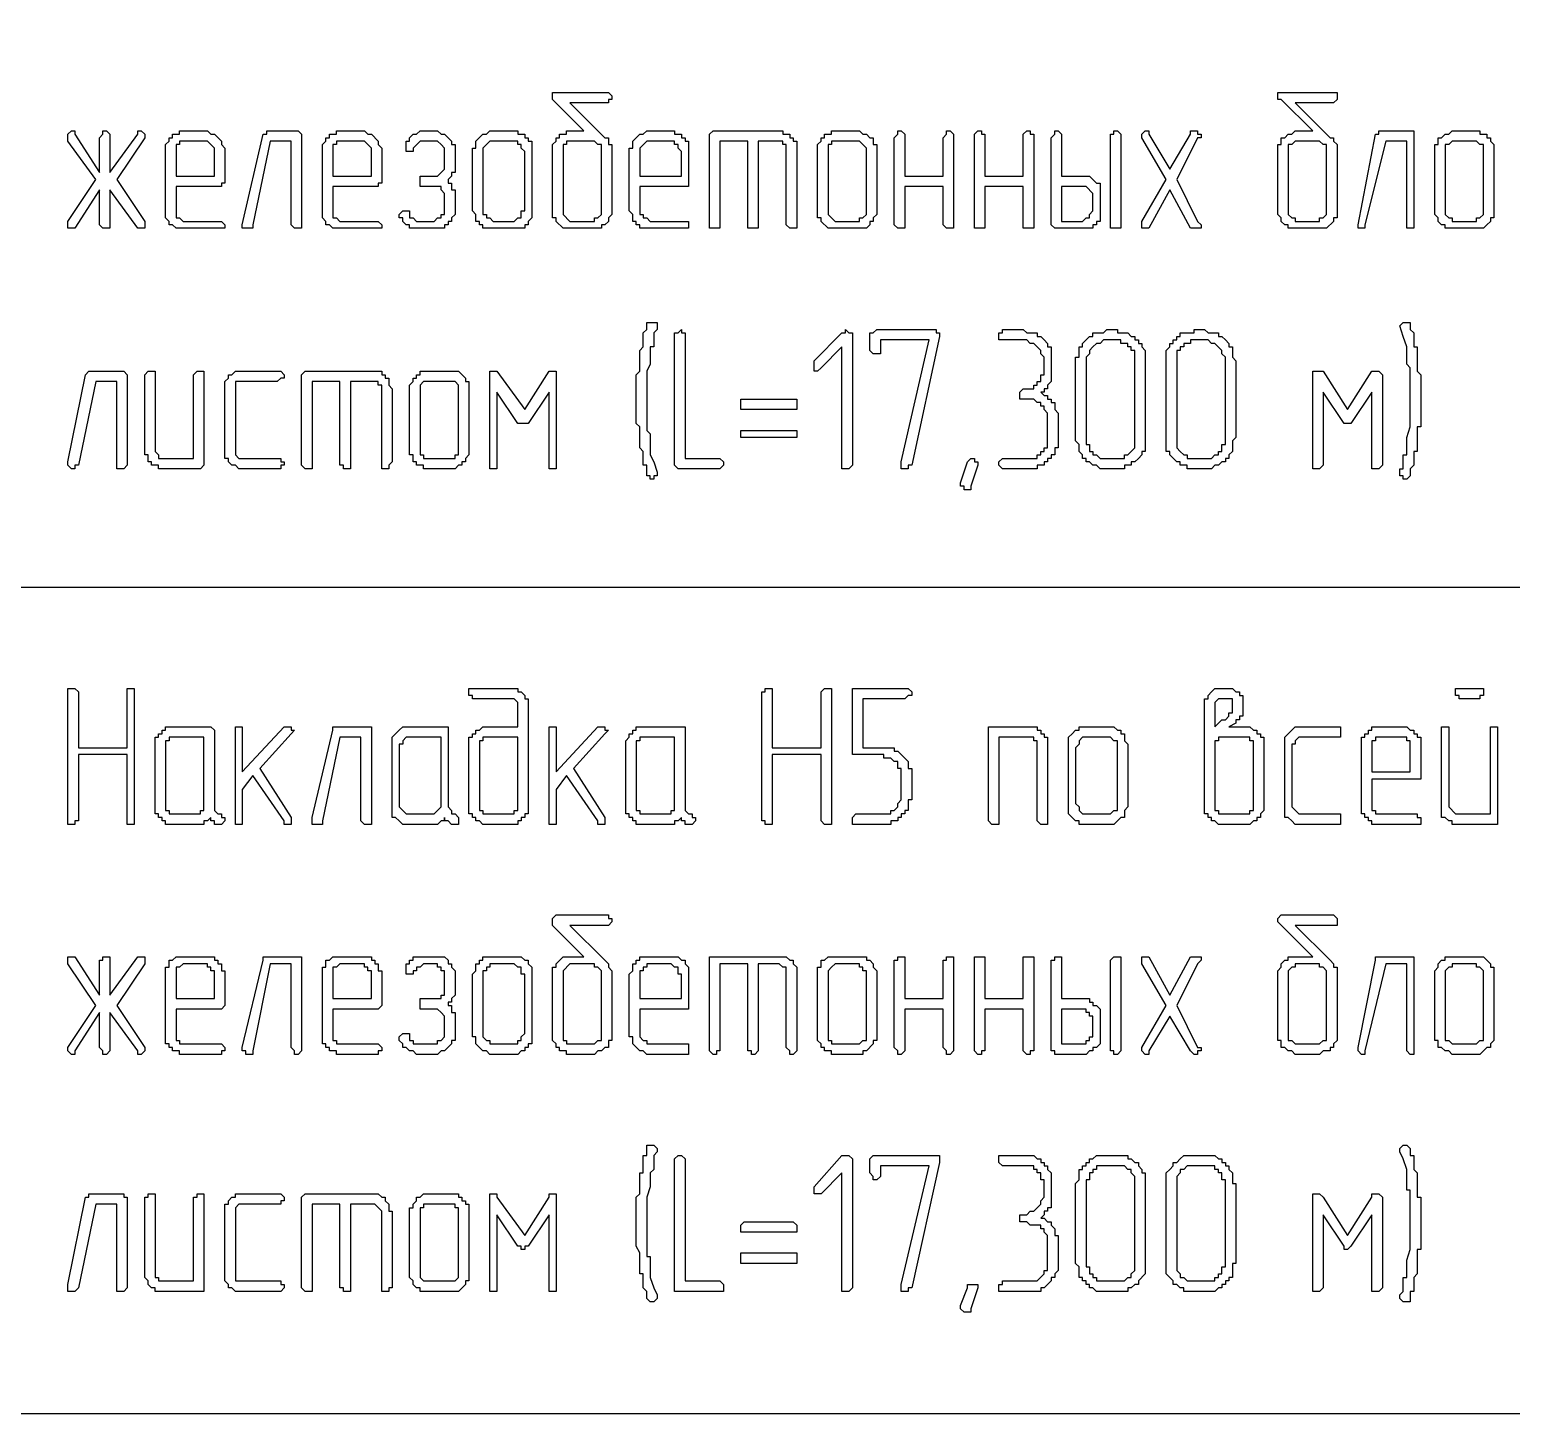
# Model space of a CAD drawing. Header units: millimetres. Extents: x 1 to 1188, y 1 to 840.
# Drawn here: x 1075.51 to 1102.49, y 210.19 to 235.4 of the extents above; entities that cross this region are included whole.
import ezdxf

# ---------------------------------------------------------------- set-up
doc = ezdxf.new("R2010")
doc.units = ezdxf.units.MM
doc.layers.add('GEOMETRY', color=7, linetype='Continuous')

msp = doc.modelspace()

# ---------------------------------------------------------------- linework, layer by layer
at = {"layer": 'GEOMETRY'}
for points in [[(999.752, 384.182), (999.752, 210.192), (1184.727, 210.192)], [(999.752, 225.242), (1184.727, 225.242)]]:
    msp.add_lwpolyline(points, dxfattribs=at)
for points in [[(1085.984, 233.433), (1086.047, 233.433), (1086.047, 233.306), (1086.11, 233.306), (1086.11, 232.035), (1086.047, 231.972), (1086.047, 231.909), (1085.984, 231.845), (1085.92, 231.845), (1085.92, 231.782), (1085.222, 231.782), (1085.095, 231.909), (1085.095, 231.972), (1085.031, 231.972), (1085.031, 233.306), (1085.095, 233.369), (1085.095, 233.433), (1085.158, 233.433), (1085.158, 233.496), (1085.285, 233.496), (1085.285, 233.56), (1085.603, 233.56), (1085.031, 234.131), (1085.031, 234.258), (1086.047, 234.258), (1086.11, 234.195), (1086.11, 234.131), (1086.047, 234.131), (1086.047, 234.068), (1085.348, 234.068)], [(1099.192, 233.433), (1099.256, 233.433), (1099.256, 233.369), (1099.319, 233.306), (1099.319, 231.972), (1099.256, 231.972), (1099.256, 231.909), (1099.129, 231.782), (1098.43, 231.782), (1098.43, 231.845), (1098.367, 231.845), (1098.303, 231.909), (1098.303, 231.972), (1098.24, 232.035), (1098.24, 233.306), (1098.303, 233.306), (1098.303, 233.433), (1098.367, 233.433), (1098.43, 233.496), (1098.494, 233.496), (1098.557, 233.56), (1098.875, 233.56), (1098.303, 234.131), (1098.24, 234.131), (1098.24, 234.258), (1099.319, 234.258), (1099.319, 234.131), (1099.256, 234.068), (1098.557, 234.068)], [(1076.967, 232.798), (1077.476, 233.496), (1077.476, 233.56), (1077.539, 233.56), (1077.602, 233.496), (1077.602, 233.433), (1077.094, 232.671), (1077.602, 231.909), (1077.602, 231.782), (1077.476, 231.782), (1076.967, 232.481), (1076.967, 231.782), (1076.84, 231.782), (1076.777, 231.845), (1076.777, 232.481), (1076.332, 231.782), (1076.205, 231.782), (1076.205, 231.909), (1076.714, 232.671), (1076.205, 233.369), (1076.205, 233.496), (1076.269, 233.56), (1076.332, 233.56), (1076.332, 233.496), (1076.777, 232.798), (1076.777, 233.433), (1076.84, 233.496), (1076.84, 233.56), (1076.904, 233.56), (1076.967, 233.496)], [(1078.173, 232.544), (1078.173, 231.972), (1078.238, 231.972), (1078.301, 231.909), (1078.998, 231.909), (1079.063, 231.845), (1079.063, 231.782), (1078.173, 231.782), (1078.11, 231.845), (1078.046, 231.845), (1078.046, 231.909), (1077.983, 231.972), (1077.983, 233.306), (1078.046, 233.369), (1078.046, 233.433), (1078.11, 233.433), (1078.11, 233.496), (1078.238, 233.496), (1078.238, 233.56), (1078.745, 233.56), (1078.808, 233.496), (1078.872, 233.496), (1078.998, 233.369), (1078.998, 233.306), (1079.063, 233.243), (1079.063, 232.607), (1078.998, 232.607), (1078.998, 232.544)], [(1080.459, 231.845), (1080.459, 231.782), (1080.332, 231.782), (1080.269, 231.845), (1080.269, 233.369), (1079.889, 233.369), (1079.57, 231.845), (1079.57, 231.782), (1079.38, 231.782), (1079.38, 231.845), (1079.76, 233.496), (1079.825, 233.496), (1079.825, 233.56), (1080.396, 233.56), (1080.459, 233.496)], [(1081.031, 232.544), (1081.031, 231.972), (1081.094, 231.972), (1081.158, 231.909), (1081.856, 231.909), (1081.92, 231.845), (1081.92, 231.782), (1081.031, 231.782), (1080.968, 231.845), (1080.904, 231.845), (1080.904, 231.909), (1080.841, 231.972), (1080.841, 233.306), (1080.904, 233.369), (1080.904, 233.433), (1080.968, 233.433), (1080.968, 233.496), (1081.094, 233.496), (1081.094, 233.56), (1081.603, 233.56), (1081.666, 233.496), (1081.73, 233.496), (1081.856, 233.369), (1081.856, 233.306), (1081.92, 233.243), (1081.92, 232.607), (1081.856, 232.607), (1081.856, 232.544)], [(1083.127, 232.671), (1083.127, 232.607), (1083.19, 232.607), (1083.19, 232.481), (1083.254, 232.481), (1083.254, 232.035), (1083.19, 231.972), (1083.19, 231.909), (1083.127, 231.909), (1083.127, 231.845), (1083.064, 231.845), (1083.064, 231.782), (1082.428, 231.782), (1082.428, 231.845), (1082.365, 231.845), (1082.302, 231.909), (1082.302, 231.972), (1082.238, 231.972), (1082.238, 232.035), (1082.302, 232.1), (1082.428, 232.1), (1082.428, 231.972), (1082.492, 231.972), (1082.555, 231.909), (1082.872, 231.909), (1082.935, 231.972), (1083, 231.972), (1083, 232.035), (1083.064, 232.035), (1083.064, 232.417), (1083, 232.481), (1083, 232.544), (1082.619, 232.544), (1082.619, 232.734), (1082.935, 232.734), (1083, 232.798), (1083.064, 232.861), (1083.064, 233.243), (1083, 233.306), (1082.935, 233.369), (1082.619, 233.369), (1082.492, 233.243), (1082.492, 233.179), (1082.365, 233.179), (1082.365, 233.369), (1082.428, 233.369), (1082.428, 233.433), (1082.492, 233.496), (1082.555, 233.496), (1082.619, 233.56), (1082.935, 233.56), (1083, 233.496), (1083.064, 233.496), (1083.19, 233.369), (1083.19, 233.306), (1083.254, 233.306), (1083.254, 232.798), (1083.19, 232.798), (1083.19, 232.734)], [(1084.651, 232.1), (1084.651, 231.972), (1084.588, 231.909), (1084.588, 231.845), (1084.523, 231.845), (1084.523, 231.782), (1083.761, 231.782), (1083.761, 231.845), (1083.698, 231.845), (1083.698, 231.909), (1083.634, 231.909), (1083.634, 232.035), (1083.571, 232.1), (1083.571, 233.243), (1083.634, 233.243), (1083.634, 233.369), (1083.761, 233.496), (1083.826, 233.496), (1083.889, 233.56), (1084.396, 233.56), (1084.396, 233.496), (1084.523, 233.496), (1084.523, 233.433), (1084.588, 233.433), (1084.588, 233.369), (1084.651, 233.369)], [(1086.619, 232.544), (1086.619, 232.035), (1086.682, 232.035), (1086.682, 231.972), (1086.746, 231.972), (1086.809, 231.909), (1087.508, 231.909), (1087.508, 231.782), (1086.619, 231.782), (1086.619, 231.845), (1086.556, 231.845), (1086.556, 231.909), (1086.492, 231.909), (1086.492, 232.035), (1086.429, 232.1), (1086.429, 233.243), (1086.492, 233.243), (1086.492, 233.369), (1086.619, 233.496), (1086.682, 233.496), (1086.746, 233.56), (1087.254, 233.56), (1087.254, 233.496), (1087.381, 233.496), (1087.381, 233.433), (1087.444, 233.433), (1087.444, 233.369), (1087.508, 233.369), (1087.508, 232.544)], [(1088.588, 233.369), (1088.08, 233.369), (1088.08, 231.782), (1087.889, 231.782), (1087.889, 233.496), (1087.953, 233.56), (1089.222, 233.56), (1089.222, 233.496), (1089.35, 233.496), (1089.35, 233.433), (1089.414, 233.433), (1089.414, 233.369), (1089.477, 233.369), (1089.477, 231.782), (1089.35, 231.782), (1089.285, 231.845), (1089.285, 233.306), (1089.222, 233.306), (1089.222, 233.369), (1088.778, 233.369), (1088.778, 231.782), (1088.588, 231.782)], [(1090.938, 232.1), (1090.938, 232.035), (1090.873, 231.972), (1090.873, 231.909), (1090.81, 231.909), (1090.81, 231.845), (1090.746, 231.782), (1090.048, 231.782), (1089.921, 231.909), (1089.921, 231.972), (1089.857, 231.972), (1089.857, 233.306), (1089.921, 233.369), (1089.921, 233.433), (1089.984, 233.433), (1089.984, 233.496), (1090.111, 233.496), (1090.111, 233.56), (1090.619, 233.56), (1090.683, 233.496), (1090.746, 233.496), (1090.81, 233.433), (1090.873, 233.433), (1090.873, 233.306), (1090.938, 233.306)], [(1092.144, 232.734), (1092.144, 233.433), (1092.207, 233.496), (1092.207, 233.56), (1092.27, 233.56), (1092.334, 233.496), (1092.334, 231.782), (1092.207, 231.782), (1092.144, 231.845), (1092.144, 232.544), (1091.445, 232.544), (1091.445, 231.782), (1091.318, 231.782), (1091.255, 231.845), (1091.255, 233.433), (1091.318, 233.496), (1091.318, 233.56), (1091.381, 233.56), (1091.445, 233.496), (1091.445, 232.734)], [(1093.604, 232.734), (1093.604, 233.496), (1093.668, 233.56), (1093.731, 233.56), (1093.731, 233.496), (1093.794, 233.496), (1093.794, 231.782), (1093.604, 231.782), (1093.604, 232.544), (1092.906, 232.544), (1092.906, 231.782), (1092.715, 231.782), (1092.715, 233.496), (1092.779, 233.56), (1092.842, 233.56), (1092.842, 233.496), (1092.906, 233.496), (1092.906, 232.734)], [(1094.303, 232.734), (1094.81, 232.734), (1094.873, 232.671), (1094.938, 232.607), (1095.002, 232.607), (1095.002, 231.909), (1094.938, 231.909), (1094.938, 231.845), (1094.873, 231.845), (1094.873, 231.782), (1094.176, 231.782), (1094.113, 231.845), (1094.113, 233.433), (1094.176, 233.496), (1094.176, 233.56), (1094.239, 233.56), (1094.303, 233.496)], [(1095.382, 231.845), (1095.382, 231.782), (1095.192, 231.782), (1095.192, 233.496), (1095.255, 233.496), (1095.255, 233.56), (1095.319, 233.56), (1095.382, 233.496)], [(1096.398, 232.671), (1096.779, 231.909), (1096.843, 231.845), (1096.843, 231.782), (1096.652, 231.782), (1096.271, 232.481), (1095.89, 231.782), (1095.764, 231.782), (1095.764, 231.909), (1096.207, 232.671), (1095.764, 233.433), (1095.764, 233.496), (1095.827, 233.56), (1095.89, 233.56), (1095.89, 233.496), (1096.271, 232.861), (1096.652, 233.496), (1096.652, 233.56), (1096.779, 233.56), (1096.779, 233.496), (1096.843, 233.496), (1096.843, 233.433), (1096.779, 233.433)], [(1100.716, 231.845), (1100.716, 231.782), (1100.589, 231.782), (1100.589, 233.369), (1100.208, 233.369), (1099.827, 231.845), (1099.827, 231.782), (1099.701, 231.782), (1099.701, 231.845), (1100.018, 233.496), (1100.081, 233.496), (1100.081, 233.56), (1100.716, 233.56)], [(1102.177, 232.1), (1102.177, 231.972), (1102.114, 231.972), (1102.114, 231.909), (1102.05, 231.845), (1101.985, 231.782), (1101.288, 231.782), (1101.288, 231.845), (1101.223, 231.845), (1101.16, 231.909), (1101.16, 231.972), (1101.097, 232.035), (1101.097, 233.306), (1101.16, 233.306), (1101.16, 233.433), (1101.223, 233.433), (1101.288, 233.496), (1101.352, 233.496), (1101.415, 233.56), (1101.922, 233.56), (1101.922, 233.496), (1102.05, 233.496), (1102.05, 233.433), (1102.114, 233.433), (1102.114, 233.369), (1102.177, 233.306)], [(1078.173, 232.734), (1078.872, 232.734), (1078.872, 233.243), (1078.745, 233.369), (1078.238, 233.369), (1078.238, 233.306), (1078.173, 233.306)], [(1081.031, 232.734), (1081.73, 232.734), (1081.73, 233.243), (1081.603, 233.369), (1081.094, 233.369), (1081.094, 233.306), (1081.031, 233.306)], [(1084.523, 232.1), (1084.523, 233.179), (1084.46, 233.243), (1084.46, 233.306), (1084.396, 233.306), (1084.396, 233.369), (1083.889, 233.369), (1083.826, 233.306), (1083.761, 233.243), (1083.761, 232.035), (1083.826, 232.035), (1083.826, 231.972), (1083.889, 231.972), (1083.952, 231.909), (1084.333, 231.909), (1084.396, 231.972), (1084.46, 231.972), (1084.46, 232.1)], [(1085.92, 232.1), (1085.92, 233.306), (1085.857, 233.306), (1085.794, 233.369), (1085.285, 233.369), (1085.285, 233.306), (1085.222, 233.306), (1085.222, 232.035), (1085.348, 231.909), (1085.794, 231.909), (1085.794, 231.972), (1085.857, 231.972), (1085.92, 232.035)], [(1086.619, 232.734), (1087.381, 232.734), (1087.381, 233.179), (1087.318, 233.243), (1087.318, 233.306), (1087.254, 233.306), (1087.254, 233.369), (1086.746, 233.369), (1086.619, 233.243)], [(1090.746, 232.1), (1090.746, 233.243), (1090.619, 233.369), (1090.111, 233.369), (1090.111, 233.306), (1090.048, 233.306), (1090.048, 232.035), (1090.111, 231.972), (1090.176, 231.909), (1090.619, 231.909), (1090.619, 231.972), (1090.683, 231.972), (1090.746, 232.035)], [(1099.129, 232.1), (1099.129, 233.306), (1099.065, 233.306), (1099.002, 233.369), (1098.557, 233.369), (1098.494, 233.306), (1098.43, 233.306), (1098.43, 232.035), (1098.494, 231.972), (1098.557, 231.972), (1098.557, 231.909), (1099.002, 231.909), (1099.002, 231.972), (1099.065, 231.972), (1099.129, 232.035)], [(1101.985, 232.1), (1101.985, 233.306), (1101.922, 233.306), (1101.859, 233.369), (1101.415, 233.369), (1101.352, 233.306), (1101.288, 233.306), (1101.288, 232.035), (1101.352, 231.972), (1101.415, 231.972), (1101.415, 231.909), (1101.859, 231.909), (1101.859, 231.972), (1101.922, 231.972), (1101.985, 232.035)], [(1094.303, 232.544), (1094.303, 231.909), (1094.683, 231.909), (1094.747, 231.972), (1094.81, 231.972), (1094.81, 232.035), (1094.873, 232.1), (1094.873, 232.417), (1094.747, 232.544)], [(1086.936, 227.338), (1086.936, 227.273), (1086.873, 227.273), (1086.873, 227.21), (1086.809, 227.21), (1086.809, 227.273), (1086.746, 227.273), (1086.746, 227.464), (1086.682, 227.464), (1086.682, 227.718), (1086.619, 227.781), (1086.619, 228.163), (1086.556, 228.227), (1086.556, 229.115), (1086.619, 229.179), (1086.619, 229.559), (1086.682, 229.623), (1086.682, 229.877), (1086.746, 229.941), (1086.746, 230.068), (1086.936, 230.068), (1086.936, 229.941), (1086.873, 229.877), (1086.873, 229.623), (1086.809, 229.623), (1086.809, 229.306), (1086.746, 229.179), (1086.746, 228.098), (1086.809, 228.035), (1086.809, 227.655), (1086.873, 227.528)], [(1088.08, 227.401), (1087.318, 227.401), (1087.254, 227.464), (1087.254, 229.877), (1087.318, 229.877), (1087.381, 229.941), (1087.381, 229.877), (1087.444, 229.877), (1087.444, 227.591), (1088.08, 227.591), (1088.143, 227.528), (1088.143, 227.464)], [(1090.493, 227.528), (1090.493, 227.464), (1090.429, 227.401), (1090.302, 227.401), (1090.302, 229.623), (1089.921, 229.242), (1089.857, 229.179), (1089.794, 229.179), (1089.794, 229.369), (1090.302, 229.877), (1090.366, 229.877), (1090.366, 229.941), (1090.429, 229.877), (1090.493, 229.877)], [(1092.08, 229.814), (1091.572, 227.464), (1091.508, 227.464), (1091.508, 227.401), (1091.381, 227.401), (1091.381, 227.528), (1091.89, 229.751), (1091.001, 229.751), (1091.001, 229.496), (1090.873, 229.496), (1090.81, 229.559), (1090.81, 229.877), (1090.873, 229.877), (1090.938, 229.941), (1092.017, 229.941), (1092.017, 229.877), (1092.08, 229.877)], [(1093.921, 228.797), (1093.985, 228.734), (1094.048, 228.734), (1094.048, 228.67), (1094.113, 228.67), (1094.113, 228.607), (1094.176, 228.607), (1094.176, 228.48), (1094.239, 228.417), (1094.239, 227.781), (1094.176, 227.781), (1094.176, 227.655), (1094.113, 227.655), (1094.113, 227.591), (1094.048, 227.591), (1094.048, 227.528), (1093.985, 227.528), (1093.985, 227.464), (1093.858, 227.464), (1093.858, 227.401), (1093.223, 227.401), (1093.159, 227.464), (1093.159, 227.528), (1093.223, 227.591), (1093.858, 227.591), (1093.858, 227.655), (1093.921, 227.655), (1093.921, 227.718), (1093.985, 227.718), (1093.985, 227.781), (1094.048, 227.781), (1094.048, 228.417), (1093.985, 228.48), (1093.985, 228.544), (1093.921, 228.544), (1093.921, 228.607), (1093.858, 228.607), (1093.794, 228.67), (1093.541, 228.67), (1093.541, 228.797), (1093.604, 228.86), (1093.794, 228.86), (1093.794, 228.925), (1093.858, 228.925), (1093.858, 228.989), (1093.921, 228.989), (1093.921, 229.115), (1093.985, 229.115), (1093.985, 229.432), (1093.921, 229.496), (1093.921, 229.559), (1093.794, 229.686), (1093.731, 229.686), (1093.668, 229.751), (1093.159, 229.751), (1093.159, 229.877), (1093.223, 229.877), (1093.223, 229.941), (1093.604, 229.941), (1093.668, 229.877), (1093.858, 229.877), (1093.858, 229.814), (1093.921, 229.814), (1093.985, 229.751), (1094.048, 229.686), (1094.048, 229.623), (1094.113, 229.623), (1094.113, 228.989), (1094.048, 228.925), (1094.048, 228.86), (1093.985, 228.86), (1093.985, 228.797)], [(1095.827, 227.972), (1095.827, 227.718), (1095.764, 227.718), (1095.764, 227.655), (1095.7, 227.591), (1095.635, 227.528), (1095.572, 227.528), (1095.572, 227.464), (1095.445, 227.464), (1095.445, 227.401), (1095.002, 227.401), (1094.938, 227.464), (1094.873, 227.464), (1094.81, 227.528), (1094.747, 227.528), (1094.747, 227.591), (1094.683, 227.591), (1094.683, 227.655), (1094.62, 227.718), (1094.62, 227.845), (1094.556, 227.908), (1094.556, 229.432), (1094.62, 229.432), (1094.62, 229.623), (1094.683, 229.623), (1094.683, 229.686), (1094.747, 229.751), (1094.81, 229.814), (1094.873, 229.814), (1094.873, 229.877), (1095.065, 229.877), (1095.128, 229.941), (1095.319, 229.941), (1095.319, 229.877), (1095.509, 229.877), (1095.572, 229.814), (1095.635, 229.814), (1095.635, 229.751), (1095.7, 229.751), (1095.7, 229.686), (1095.764, 229.686), (1095.764, 229.623), (1095.827, 229.559)], [(1097.478, 227.972), (1097.414, 227.908), (1097.414, 227.718), (1097.351, 227.655), (1097.351, 227.591), (1097.288, 227.591), (1097.288, 227.528), (1097.223, 227.528), (1097.16, 227.464), (1097.096, 227.464), (1097.033, 227.401), (1096.589, 227.401), (1096.589, 227.464), (1096.461, 227.464), (1096.461, 227.528), (1096.398, 227.528), (1096.271, 227.655), (1096.271, 227.718), (1096.207, 227.718), (1096.207, 229.559), (1096.271, 229.623), (1096.271, 229.686), (1096.334, 229.686), (1096.334, 229.751), (1096.398, 229.751), (1096.398, 229.814), (1096.461, 229.814), (1096.461, 229.877), (1096.716, 229.877), (1096.716, 229.941), (1096.906, 229.941), (1096.969, 229.877), (1097.16, 229.877), (1097.16, 229.814), (1097.223, 229.814), (1097.288, 229.751), (1097.351, 229.686), (1097.351, 229.623), (1097.414, 229.623), (1097.414, 229.432), (1097.478, 229.369)], [(1100.653, 227.273), (1100.589, 227.21), (1100.526, 227.21), (1100.526, 227.273), (1100.463, 227.273), (1100.463, 227.401), (1100.526, 227.401), (1100.526, 227.655), (1100.589, 227.655), (1100.589, 227.972), (1100.653, 228.163), (1100.653, 229.242), (1100.589, 229.306), (1100.589, 229.623), (1100.526, 229.814), (1100.463, 230.004), (1100.526, 230.068), (1100.653, 230.068), (1100.653, 229.941), (1100.716, 229.877), (1100.716, 229.623), (1100.78, 229.623), (1100.78, 229.179), (1100.843, 229.115), (1100.843, 228.163), (1100.78, 228.163), (1100.78, 227.718), (1100.716, 227.718), (1100.716, 227.464), (1100.653, 227.401)], [(1095.635, 227.972), (1095.635, 229.559), (1095.572, 229.559), (1095.572, 229.623), (1095.509, 229.623), (1095.509, 229.686), (1095.382, 229.686), (1095.382, 229.751), (1095.065, 229.751), (1095.002, 229.686), (1094.938, 229.686), (1094.873, 229.623), (1094.81, 229.559), (1094.81, 229.496), (1094.747, 229.432), (1094.747, 227.845), (1094.81, 227.845), (1094.81, 227.718), (1094.873, 227.718), (1094.873, 227.655), (1094.938, 227.655), (1095.002, 227.591), (1095.445, 227.591), (1095.445, 227.655), (1095.509, 227.655), (1095.635, 227.781)], [(1097.288, 227.972), (1097.288, 229.432), (1097.223, 229.496), (1097.223, 229.559), (1097.096, 229.686), (1097.033, 229.686), (1096.969, 229.751), (1096.652, 229.751), (1096.652, 229.686), (1096.526, 229.686), (1096.526, 229.623), (1096.461, 229.623), (1096.461, 229.559), (1096.398, 229.559), (1096.398, 227.781), (1096.461, 227.718), (1096.526, 227.655), (1096.589, 227.655), (1096.589, 227.591), (1097.033, 227.591), (1097.096, 227.655), (1097.16, 227.655), (1097.16, 227.718), (1097.223, 227.718), (1097.223, 227.845), (1097.288, 227.845)], [(1077.284, 227.528), (1077.284, 227.464), (1077.221, 227.401), (1077.094, 227.401), (1077.094, 228.989), (1076.714, 228.989), (1076.395, 227.464), (1076.332, 227.464), (1076.332, 227.401), (1076.269, 227.401), (1076.205, 227.464), (1076.205, 227.528), (1076.522, 229.115), (1076.585, 229.179), (1077.221, 229.179), (1077.284, 229.115)], [(1078.681, 227.528), (1078.681, 227.464), (1078.618, 227.401), (1077.856, 227.401), (1077.856, 227.464), (1077.729, 227.464), (1077.729, 227.528), (1077.666, 227.528), (1077.666, 227.655), (1077.602, 227.655), (1077.602, 229.115), (1077.666, 229.179), (1077.793, 229.179), (1077.793, 227.718), (1077.856, 227.655), (1077.856, 227.591), (1078.491, 227.591), (1078.491, 229.115), (1078.555, 229.179), (1078.681, 229.179)], [(1080.015, 227.401), (1079.317, 227.401), (1079.253, 227.464), (1079.19, 227.464), (1079.127, 227.528), (1079.127, 227.591), (1079.063, 227.591), (1079.063, 228.989), (1079.127, 229.052), (1079.127, 229.115), (1079.19, 229.115), (1079.253, 229.179), (1080.079, 229.179), (1080.142, 229.115), (1080.142, 229.052), (1080.079, 229.052), (1080.015, 228.989), (1079.253, 228.989), (1079.253, 227.655), (1079.317, 227.591), (1080.079, 227.591), (1080.079, 227.528), (1080.142, 227.528), (1080.142, 227.464), (1080.079, 227.464), (1080.079, 227.401)], [(1081.158, 228.989), (1080.651, 228.989), (1080.651, 227.401), (1080.523, 227.401), (1080.459, 227.464), (1080.459, 229.115), (1080.523, 229.179), (1081.92, 229.179), (1081.92, 229.115), (1081.983, 229.115), (1081.983, 229.052), (1082.047, 229.052), (1082.047, 228.925), (1082.11, 228.86), (1082.11, 227.528), (1082.047, 227.464), (1082.047, 227.401), (1081.92, 227.401), (1081.92, 228.925), (1081.856, 228.925), (1081.856, 228.989), (1081.348, 228.989), (1081.348, 227.401), (1081.221, 227.401), (1081.221, 227.464), (1081.158, 227.464)], [(1083.507, 227.781), (1083.507, 227.655), (1083.444, 227.591), (1083.444, 227.528), (1083.381, 227.528), (1083.381, 227.464), (1083.317, 227.464), (1083.254, 227.401), (1082.682, 227.401), (1082.682, 227.464), (1082.555, 227.464), (1082.555, 227.528), (1082.492, 227.528), (1082.492, 227.655), (1082.428, 227.655), (1082.428, 228.925), (1082.492, 228.989), (1082.492, 229.052), (1082.555, 229.052), (1082.555, 229.115), (1082.619, 229.115), (1082.619, 229.179), (1083.317, 229.179), (1083.444, 229.052), (1083.444, 228.989), (1083.507, 228.989)], [(1085.095, 227.528), (1085.095, 227.401), (1084.968, 227.401), (1084.968, 228.797), (1084.588, 228.227), (1084.396, 228.227), (1084.016, 228.797), (1084.016, 227.401), (1083.889, 227.401), (1083.889, 229.179), (1084.016, 229.179), (1084.523, 228.48), (1084.968, 229.179), (1085.095, 229.179)], [(1100.144, 227.528), (1100.144, 227.464), (1100.081, 227.401), (1099.954, 227.401), (1099.954, 228.797), (1099.573, 228.227), (1099.446, 228.227), (1099.065, 228.797), (1099.065, 227.464), (1099.002, 227.401), (1098.875, 227.401), (1098.875, 229.179), (1099.065, 229.179), (1099.509, 228.48), (1099.954, 229.179), (1100.081, 229.179), (1100.144, 229.115)], [(1083.317, 227.781), (1083.317, 228.925), (1083.254, 228.989), (1082.682, 228.989), (1082.619, 228.925), (1082.619, 227.655), (1082.682, 227.655), (1082.682, 227.591), (1083.254, 227.591), (1083.254, 227.655), (1083.317, 227.655)], [(1089.414, 228.48), (1088.46, 228.48), (1088.46, 228.67), (1089.477, 228.67), (1089.477, 228.48)], [(1089.414, 227.972), (1088.46, 227.972), (1088.46, 228.098), (1089.477, 228.098), (1089.477, 227.972)], [(1092.652, 227.083), (1092.652, 227.019), (1092.525, 227.019), (1092.525, 227.083), (1092.46, 227.083), (1092.46, 227.146), (1092.589, 227.528), (1092.652, 227.591), (1092.715, 227.591), (1092.715, 227.528), (1092.779, 227.528), (1092.779, 227.464)], [(1077.284, 222.32), (1077.284, 223.401), (1077.411, 223.401), (1077.411, 220.923), (1077.284, 220.923), (1077.284, 222.194), (1076.395, 222.194), (1076.395, 220.988), (1076.332, 220.988), (1076.332, 220.923), (1076.205, 220.923), (1076.205, 223.401), (1076.332, 223.401), (1076.395, 223.336), (1076.395, 222.32)], [(1084.396, 222.702), (1084.396, 223.146), (1084.333, 223.209), (1083.571, 223.209), (1083.571, 223.273), (1083.507, 223.273), (1083.507, 223.401), (1084.396, 223.401), (1084.396, 223.336), (1084.46, 223.336), (1084.523, 223.273), (1084.523, 223.209), (1084.588, 223.209), (1084.588, 221.114), (1084.523, 221.114), (1084.523, 221.051), (1084.46, 221.051), (1084.46, 220.988), (1084.396, 220.988), (1084.396, 220.923), (1083.761, 220.923), (1083.698, 220.988), (1083.634, 220.988), (1083.634, 221.051), (1083.571, 221.051), (1083.571, 221.114), (1083.507, 221.114), (1083.507, 222.51), (1083.571, 222.51), (1083.571, 222.575), (1083.634, 222.575), (1083.634, 222.639), (1083.698, 222.639), (1083.761, 222.702)], [(1089.921, 222.32), (1089.921, 223.336), (1089.984, 223.401), (1090.111, 223.401), (1090.111, 220.923), (1089.984, 220.923), (1089.921, 220.988), (1089.921, 222.194), (1089.032, 222.194), (1089.032, 220.923), (1088.905, 220.923), (1088.905, 220.988), (1088.842, 220.988), (1088.842, 223.336), (1088.905, 223.336), (1088.905, 223.401), (1089.032, 223.401), (1089.032, 222.32)], [(1091.572, 221.431), (1091.572, 221.368), (1091.508, 221.368), (1091.508, 221.178), (1091.445, 221.178), (1091.445, 221.114), (1091.381, 221.114), (1091.381, 221.051), (1091.318, 221.051), (1091.318, 220.988), (1091.191, 220.988), (1091.191, 220.923), (1090.493, 220.923), (1090.493, 221.051), (1090.556, 221.114), (1091.191, 221.114), (1091.191, 221.178), (1091.255, 221.178), (1091.318, 221.241), (1091.318, 221.305), (1091.381, 221.368), (1091.381, 221.94), (1091.318, 221.94), (1091.318, 222.067), (1091.255, 222.067), (1091.191, 222.13), (1091.064, 222.13), (1091.064, 222.194), (1090.493, 222.194), (1090.493, 223.401), (1091.508, 223.401), (1091.572, 223.336), (1091.572, 223.273), (1091.508, 223.273), (1091.445, 223.209), (1090.683, 223.209), (1090.683, 222.32), (1091.255, 222.32), (1091.255, 222.257), (1091.318, 222.257), (1091.508, 222.067), (1091.508, 221.94), (1091.572, 221.94)], [(1097.351, 222.702), (1097.731, 222.702), (1097.795, 222.639), (1097.858, 222.639), (1097.858, 222.575), (1097.922, 222.575), (1097.922, 222.51), (1097.985, 222.51), (1097.985, 221.178), (1097.922, 221.114), (1097.922, 221.051), (1097.858, 221.051), (1097.858, 220.988), (1097.795, 220.988), (1097.731, 220.923), (1097.16, 220.923), (1097.096, 220.988), (1097.033, 220.988), (1097.033, 221.051), (1096.969, 221.051), (1096.969, 221.114), (1096.906, 221.114), (1096.906, 223.209), (1096.969, 223.209), (1096.969, 223.273), (1097.033, 223.336), (1097.096, 223.401), (1097.414, 223.401), (1097.478, 223.336), (1097.541, 223.336), (1097.541, 223.273), (1097.605, 223.273), (1097.605, 222.892), (1097.541, 222.892), (1097.541, 222.829), (1097.478, 222.829), (1097.478, 222.765)], [(1097.096, 222.702), (1097.223, 222.829), (1097.288, 222.829), (1097.351, 222.892), (1097.351, 222.956), (1097.414, 222.956), (1097.414, 223.209), (1097.16, 223.209), (1097.096, 223.146)], [(1101.922, 223.209), (1101.542, 223.209), (1101.542, 223.273), (1101.478, 223.273), (1101.478, 223.401), (1101.985, 223.401), (1101.985, 223.273), (1101.922, 223.273)], [(1078.998, 221.114), (1078.998, 221.051), (1079.063, 221.051), (1079.063, 220.988), (1078.998, 220.923), (1078.872, 220.923), (1078.872, 220.988), (1078.808, 220.988), (1078.808, 221.051), (1078.745, 220.988), (1078.681, 220.988), (1078.681, 220.923), (1077.983, 220.923), (1077.983, 220.988), (1077.919, 220.988), (1077.919, 221.051), (1077.856, 221.051), (1077.856, 221.114), (1077.793, 221.114), (1077.793, 222.51), (1077.856, 222.51), (1077.856, 222.575), (1077.919, 222.575), (1077.919, 222.639), (1077.983, 222.639), (1077.983, 222.702), (1078.808, 222.702), (1078.872, 222.639), (1078.872, 221.178), (1078.935, 221.114)], [(1079.697, 221.94), (1080.269, 221.051), (1080.269, 220.923), (1080.142, 220.923), (1080.142, 220.988), (1079.57, 221.813), (1079.38, 221.558), (1079.38, 220.923), (1079.253, 220.923), (1079.253, 222.702), (1079.38, 222.702), (1079.38, 221.877), (1080.142, 222.702), (1080.269, 222.702), (1080.269, 222.639), (1080.332, 222.639), (1080.269, 222.575)], [(1081.73, 220.988), (1081.73, 220.923), (1081.603, 220.923), (1081.539, 220.988), (1081.539, 222.51), (1081.158, 222.51), (1080.841, 220.988), (1080.841, 220.923), (1080.651, 220.923), (1080.651, 221.051), (1081.031, 222.639), (1081.031, 222.702), (1081.73, 222.702)], [(1083.254, 221.114), (1083.317, 221.051), (1083.317, 220.923), (1083.19, 220.923), (1083.127, 220.988), (1083.064, 220.988), (1083.064, 221.051), (1083.064, 220.988), (1083, 220.988), (1082.935, 220.923), (1082.302, 220.923), (1082.238, 220.988), (1082.173, 221.051), (1082.11, 221.051), (1082.11, 222.51), (1082.173, 222.575), (1082.238, 222.639), (1082.302, 222.702), (1083.127, 222.702), (1083.127, 221.241), (1083.19, 221.178), (1083.19, 221.114)], [(1085.413, 221.94), (1085.984, 221.051), (1085.984, 220.923), (1085.857, 220.923), (1085.857, 220.988), (1085.285, 221.813), (1085.095, 221.558), (1085.095, 220.923), (1084.968, 220.923), (1084.968, 222.702), (1085.095, 222.702), (1085.095, 221.877), (1085.857, 222.702), (1085.984, 222.702), (1085.984, 222.639), (1086.047, 222.639), (1085.984, 222.575)], [(1087.571, 221.114), (1087.571, 221.051), (1087.635, 221.051), (1087.635, 220.988), (1087.571, 220.923), (1087.444, 220.923), (1087.444, 220.988), (1087.381, 220.988), (1087.381, 221.051), (1087.318, 220.988), (1087.254, 220.988), (1087.254, 220.923), (1086.556, 220.923), (1086.556, 220.988), (1086.492, 220.988), (1086.492, 221.051), (1086.429, 221.051), (1086.429, 221.114), (1086.365, 221.114), (1086.365, 222.447), (1086.429, 222.51), (1086.429, 222.575), (1086.492, 222.575), (1086.492, 222.639), (1086.556, 222.639), (1086.556, 222.702), (1087.444, 222.702), (1087.444, 221.178), (1087.508, 221.114)], [(1094.048, 220.988), (1094.048, 220.923), (1093.921, 220.923), (1093.858, 220.988), (1093.858, 222.447), (1093.794, 222.447), (1093.794, 222.51), (1093.159, 222.51), (1093.159, 220.923), (1093.032, 220.923), (1092.969, 220.988), (1092.969, 222.702), (1093.858, 222.702), (1093.858, 222.639), (1093.921, 222.639), (1093.921, 222.575), (1093.985, 222.575), (1093.985, 222.51), (1094.048, 222.51)], [(1095.509, 221.305), (1095.509, 221.241), (1095.445, 221.178), (1095.445, 221.051), (1095.382, 221.051), (1095.319, 220.988), (1095.255, 220.923), (1094.62, 220.923), (1094.62, 220.988), (1094.556, 220.988), (1094.43, 221.114), (1094.43, 222.51), (1094.493, 222.575), (1094.556, 222.639), (1094.62, 222.639), (1094.62, 222.702), (1095.255, 222.702), (1095.319, 222.639), (1095.382, 222.639), (1095.382, 222.575), (1095.445, 222.575), (1095.445, 222.447), (1095.509, 222.384)], [(1099.319, 220.923), (1098.557, 220.923), (1098.494, 220.988), (1098.43, 221.051), (1098.367, 221.051), (1098.367, 222.51), (1098.43, 222.575), (1098.557, 222.702), (1099.382, 222.702), (1099.382, 222.51), (1098.62, 222.51), (1098.557, 222.447), (1098.557, 222.384), (1098.494, 222.384), (1098.494, 221.241), (1098.62, 221.114), (1099.382, 221.114), (1099.382, 220.923)], [(1099.954, 221.748), (1099.954, 221.178), (1100.018, 221.178), (1100.018, 221.114), (1100.78, 221.114), (1100.78, 221.051), (1100.843, 221.051), (1100.843, 220.923), (1099.954, 220.923), (1099.954, 220.988), (1099.891, 220.988), (1099.891, 221.051), (1099.827, 221.051), (1099.827, 221.114), (1099.764, 221.114), (1099.764, 222.51), (1099.827, 222.51), (1099.827, 222.575), (1099.891, 222.575), (1099.891, 222.639), (1099.954, 222.639), (1099.954, 222.702), (1100.589, 222.702), (1100.653, 222.639), (1100.716, 222.639), (1100.716, 222.575), (1100.78, 222.575), (1100.78, 222.51), (1100.843, 222.51), (1100.843, 221.748)], [(1102.24, 220.988), (1102.24, 220.923), (1101.415, 220.923), (1101.415, 220.988), (1101.352, 220.988), (1101.288, 221.051), (1101.223, 221.051), (1101.223, 222.702), (1101.352, 222.702), (1101.352, 221.241), (1101.478, 221.114), (1102.114, 221.114), (1102.114, 222.702), (1102.24, 222.702)], [(1078.681, 221.305), (1078.681, 222.51), (1078.046, 222.51), (1078.046, 222.447), (1077.983, 222.447), (1077.983, 221.178), (1078.046, 221.178), (1078.046, 221.114), (1078.618, 221.114), (1078.618, 221.178), (1078.681, 221.178)], [(1083, 221.305), (1083, 222.51), (1082.365, 222.51), (1082.302, 222.447), (1082.302, 222.384), (1082.238, 222.384), (1082.238, 221.241), (1082.365, 221.114), (1082.872, 221.114), (1082.935, 221.178), (1083, 221.241)], [(1084.396, 222.51), (1083.761, 222.51), (1083.761, 222.447), (1083.698, 222.447), (1083.698, 221.178), (1083.761, 221.178), (1083.761, 221.114), (1084.333, 221.114), (1084.333, 221.178), (1084.396, 221.178)], [(1087.254, 221.305), (1087.254, 222.51), (1086.619, 222.51), (1086.619, 222.447), (1086.556, 222.447), (1086.556, 221.178), (1086.619, 221.178), (1086.619, 221.114), (1087.191, 221.114), (1087.191, 221.178), (1087.254, 221.178)], [(1095.319, 221.305), (1095.319, 222.447), (1095.255, 222.447), (1095.192, 222.51), (1094.683, 222.51), (1094.62, 222.447), (1094.62, 222.384), (1094.556, 222.32), (1094.556, 221.305), (1094.62, 221.241), (1094.62, 221.178), (1094.683, 221.114), (1095.192, 221.114), (1095.255, 221.178), (1095.319, 221.178)], [(1097.795, 221.305), (1097.795, 222.447), (1097.731, 222.447), (1097.731, 222.51), (1097.16, 222.51), (1097.16, 222.447), (1097.096, 222.447), (1097.096, 221.178), (1097.16, 221.178), (1097.16, 221.114), (1097.731, 221.114), (1097.731, 221.178), (1097.795, 221.178)], [(1099.954, 221.877), (1100.653, 221.877), (1100.653, 222.447), (1100.589, 222.447), (1100.589, 222.51), (1100.018, 222.51), (1100.018, 222.447), (1099.954, 222.447)], [(1085.984, 218.447), (1086.047, 218.383), (1086.047, 218.32), (1086.11, 218.256), (1086.11, 216.986), (1086.047, 216.986), (1086.047, 216.859), (1085.984, 216.859), (1085.92, 216.796), (1085.857, 216.796), (1085.794, 216.732), (1085.285, 216.732), (1085.285, 216.796), (1085.158, 216.796), (1085.158, 216.859), (1085.095, 216.859), (1085.095, 216.923), (1085.031, 216.986), (1085.031, 218.32), (1085.095, 218.32), (1085.095, 218.383), (1085.222, 218.51), (1085.603, 218.51), (1085.031, 219.082), (1085.031, 219.209), (1085.095, 219.272), (1086.047, 219.272), (1086.047, 219.209), (1086.11, 219.209), (1086.11, 219.145), (1086.047, 219.082), (1085.348, 219.082)], [(1099.192, 218.447), (1099.256, 218.383), (1099.256, 218.32), (1099.319, 218.32), (1099.319, 216.986), (1099.256, 216.923), (1099.256, 216.859), (1099.192, 216.859), (1099.192, 216.796), (1099.065, 216.796), (1099.002, 216.732), (1098.557, 216.732), (1098.494, 216.796), (1098.43, 216.796), (1098.367, 216.859), (1098.303, 216.859), (1098.303, 216.986), (1098.24, 216.986), (1098.24, 218.256), (1098.303, 218.32), (1098.303, 218.383), (1098.367, 218.447), (1098.43, 218.447), (1098.43, 218.51), (1098.875, 218.51), (1098.24, 219.145), (1098.24, 219.209), (1098.303, 219.272), (1099.256, 219.272), (1099.319, 219.209), (1099.319, 219.082), (1098.557, 219.082)], [(1076.967, 217.813), (1077.476, 218.51), (1077.602, 218.51), (1077.602, 218.383), (1077.094, 217.621), (1077.602, 216.859), (1077.602, 216.796), (1077.539, 216.732), (1077.476, 216.732), (1077.476, 216.796), (1076.967, 217.494), (1076.967, 216.796), (1076.904, 216.732), (1076.84, 216.732), (1076.84, 216.796), (1076.777, 216.859), (1076.777, 217.494), (1076.332, 216.796), (1076.332, 216.732), (1076.269, 216.732), (1076.205, 216.796), (1076.205, 216.859), (1076.714, 217.621), (1076.205, 218.383), (1076.205, 218.51), (1076.332, 218.51), (1076.777, 217.813), (1076.777, 218.447), (1076.84, 218.447), (1076.84, 218.51), (1076.967, 218.51)], [(1078.173, 217.558), (1078.173, 216.986), (1078.238, 216.986), (1078.238, 216.923), (1078.998, 216.923), (1079.063, 216.859), (1079.063, 216.796), (1078.998, 216.796), (1078.998, 216.732), (1078.238, 216.732), (1078.238, 216.796), (1078.11, 216.796), (1078.11, 216.859), (1078.046, 216.859), (1078.046, 216.923), (1077.983, 216.923), (1077.983, 218.32), (1078.046, 218.32), (1078.046, 218.447), (1078.11, 218.447), (1078.173, 218.51), (1078.872, 218.51), (1078.872, 218.447), (1078.935, 218.447), (1078.935, 218.383), (1078.998, 218.383), (1078.998, 218.256), (1079.063, 218.256), (1079.063, 217.621), (1078.998, 217.558)], [(1078.173, 217.748), (1078.872, 217.748), (1078.872, 218.256), (1078.808, 218.256), (1078.808, 218.32), (1078.745, 218.32), (1078.745, 218.383), (1078.301, 218.383), (1078.238, 218.32), (1078.173, 218.32)], [(1080.459, 216.859), (1080.459, 216.796), (1080.396, 216.732), (1080.332, 216.732), (1080.332, 216.796), (1080.269, 216.859), (1080.269, 218.383), (1079.889, 218.383), (1079.57, 216.796), (1079.57, 216.732), (1079.444, 216.732), (1079.444, 216.796), (1079.38, 216.796), (1079.38, 216.859), (1079.76, 218.447), (1079.76, 218.51), (1080.459, 218.51)], [(1081.031, 217.558), (1081.031, 216.986), (1081.094, 216.986), (1081.094, 216.923), (1081.856, 216.923), (1081.92, 216.859), (1081.92, 216.796), (1081.856, 216.796), (1081.856, 216.732), (1081.094, 216.732), (1081.094, 216.796), (1080.968, 216.796), (1080.968, 216.859), (1080.904, 216.859), (1080.904, 216.923), (1080.841, 216.923), (1080.841, 218.32), (1080.904, 218.32), (1080.904, 218.447), (1080.968, 218.447), (1081.031, 218.51), (1081.73, 218.51), (1081.73, 218.447), (1081.793, 218.447), (1081.793, 218.383), (1081.856, 218.383), (1081.856, 218.256), (1081.92, 218.256), (1081.92, 217.621), (1081.856, 217.558)], [(1081.031, 217.748), (1081.73, 217.748), (1081.73, 218.256), (1081.666, 218.256), (1081.666, 218.32), (1081.603, 218.32), (1081.603, 218.383), (1081.158, 218.383), (1081.094, 218.32), (1081.031, 218.32)], [(1083.127, 217.621), (1083.19, 217.621), (1083.19, 217.494), (1083.254, 217.494), (1083.254, 216.986), (1083.19, 216.986), (1083.19, 216.923), (1083.064, 216.796), (1083, 216.796), (1082.935, 216.732), (1082.555, 216.732), (1082.492, 216.796), (1082.428, 216.796), (1082.365, 216.859), (1082.302, 216.859), (1082.302, 216.923), (1082.238, 216.986), (1082.238, 217.051), (1082.302, 217.114), (1082.428, 217.114), (1082.428, 216.986), (1082.492, 216.986), (1082.492, 216.923), (1082.935, 216.923), (1082.935, 216.986), (1083, 216.986), (1083.064, 217.051), (1083.064, 217.431), (1083, 217.494), (1082.935, 217.558), (1082.619, 217.558), (1082.619, 217.748), (1083, 217.748), (1083, 217.813), (1083.064, 217.813), (1083.064, 218.256), (1083, 218.256), (1083, 218.32), (1082.935, 218.32), (1082.935, 218.383), (1082.682, 218.383), (1082.619, 218.32), (1082.555, 218.32), (1082.555, 218.256), (1082.492, 218.256), (1082.492, 218.193), (1082.365, 218.193), (1082.365, 218.383), (1082.428, 218.383), (1082.428, 218.447), (1082.492, 218.447), (1082.492, 218.51), (1083.064, 218.51), (1083.127, 218.447), (1083.127, 218.383), (1083.19, 218.383), (1083.19, 218.32), (1083.254, 218.256), (1083.254, 217.813), (1083.19, 217.748), (1083.19, 217.685), (1083.127, 217.685)], [(1084.651, 217.114), (1084.651, 216.923), (1084.588, 216.923), (1084.588, 216.859), (1084.523, 216.859), (1084.523, 216.796), (1084.46, 216.796), (1084.396, 216.732), (1083.889, 216.732), (1083.826, 216.796), (1083.761, 216.796), (1083.634, 216.923), (1083.634, 217.051), (1083.571, 217.051), (1083.571, 218.193), (1083.634, 218.256), (1083.634, 218.383), (1083.698, 218.383), (1083.698, 218.447), (1083.761, 218.447), (1083.761, 218.51), (1084.46, 218.51), (1084.523, 218.447), (1084.588, 218.447), (1084.588, 218.383), (1084.651, 218.32)], [(1084.523, 217.114), (1084.523, 218.193), (1084.46, 218.193), (1084.46, 218.32), (1084.396, 218.32), (1084.333, 218.383), (1083.889, 218.383), (1083.889, 218.32), (1083.826, 218.32), (1083.826, 218.256), (1083.761, 218.256), (1083.761, 217.051), (1083.826, 216.986), (1083.889, 216.986), (1083.889, 216.923), (1084.396, 216.923), (1084.396, 216.986), (1084.46, 216.986), (1084.46, 217.051)], [(1085.92, 217.114), (1085.92, 218.256), (1085.857, 218.32), (1085.794, 218.32), (1085.794, 218.383), (1085.348, 218.383), (1085.222, 218.256), (1085.222, 216.986), (1085.285, 216.986), (1085.285, 216.923), (1085.794, 216.923), (1085.857, 216.986), (1085.92, 216.986)], [(1086.619, 217.558), (1086.619, 217.051), (1086.682, 216.986), (1086.746, 216.986), (1086.746, 216.923), (1087.508, 216.923), (1087.508, 216.732), (1086.746, 216.732), (1086.682, 216.796), (1086.619, 216.796), (1086.492, 216.923), (1086.492, 217.051), (1086.429, 217.051), (1086.429, 218.193), (1086.492, 218.256), (1086.492, 218.383), (1086.556, 218.383), (1086.556, 218.447), (1086.619, 218.447), (1086.619, 218.51), (1087.318, 218.51), (1087.381, 218.447), (1087.444, 218.447), (1087.444, 218.383), (1087.508, 218.32), (1087.508, 217.558)], [(1086.619, 217.748), (1087.381, 217.748), (1087.381, 218.193), (1087.318, 218.193), (1087.318, 218.32), (1087.254, 218.32), (1087.191, 218.383), (1086.746, 218.383), (1086.746, 218.32), (1086.682, 218.32), (1086.682, 218.256), (1086.619, 218.256)], [(1088.588, 218.383), (1088.08, 218.383), (1088.08, 216.796), (1088.016, 216.796), (1088.016, 216.732), (1087.953, 216.732), (1087.889, 216.796), (1087.889, 218.51), (1089.285, 218.51), (1089.35, 218.447), (1089.414, 218.447), (1089.414, 218.383), (1089.477, 218.32), (1089.477, 216.796), (1089.414, 216.732), (1089.35, 216.732), (1089.35, 216.796), (1089.285, 216.859), (1089.285, 218.32), (1089.222, 218.32), (1089.159, 218.383), (1088.778, 218.383), (1088.778, 216.796), (1088.715, 216.732), (1088.652, 216.732), (1088.652, 216.796), (1088.588, 216.796)], [(1090.938, 217.114), (1090.938, 216.986), (1090.873, 216.986), (1090.873, 216.923), (1090.746, 216.796), (1090.683, 216.796), (1090.683, 216.732), (1090.111, 216.732), (1090.111, 216.796), (1089.984, 216.796), (1089.984, 216.859), (1089.921, 216.859), (1089.921, 216.923), (1089.857, 216.986), (1089.857, 218.32), (1089.921, 218.32), (1089.921, 218.447), (1089.984, 218.447), (1090.048, 218.51), (1090.746, 218.51), (1090.746, 218.447), (1090.81, 218.447), (1090.873, 218.383), (1090.873, 218.32), (1090.938, 218.256)], [(1090.746, 217.114), (1090.746, 218.256), (1090.683, 218.256), (1090.683, 218.32), (1090.619, 218.32), (1090.619, 218.383), (1090.176, 218.383), (1090.111, 218.32), (1090.048, 218.256), (1090.048, 216.986), (1090.111, 216.986), (1090.111, 216.923), (1090.619, 216.923), (1090.683, 216.986), (1090.746, 216.986)], [(1092.144, 217.748), (1092.144, 218.447), (1092.207, 218.447), (1092.207, 218.51), (1092.334, 218.51), (1092.334, 216.796), (1092.27, 216.732), (1092.207, 216.732), (1092.207, 216.796), (1092.144, 216.859), (1092.144, 217.558), (1091.445, 217.558), (1091.445, 216.796), (1091.381, 216.732), (1091.318, 216.732), (1091.318, 216.796), (1091.255, 216.859), (1091.255, 218.447), (1091.318, 218.447), (1091.318, 218.51), (1091.445, 218.51), (1091.445, 217.748)], [(1093.604, 217.748), (1093.604, 218.51), (1093.794, 218.51), (1093.794, 216.796), (1093.731, 216.796), (1093.731, 216.732), (1093.668, 216.732), (1093.604, 216.796), (1093.604, 217.558), (1092.906, 217.558), (1092.906, 216.796), (1092.842, 216.796), (1092.842, 216.732), (1092.779, 216.732), (1092.715, 216.796), (1092.715, 218.51), (1092.906, 218.51), (1092.906, 217.748)], [(1094.303, 217.748), (1094.81, 217.748), (1094.81, 217.685), (1094.873, 217.685), (1094.873, 217.621), (1094.938, 217.621), (1095.002, 217.558), (1095.002, 216.923), (1094.938, 216.859), (1094.873, 216.859), (1094.873, 216.796), (1094.81, 216.796), (1094.747, 216.732), (1094.176, 216.732), (1094.176, 216.796), (1094.113, 216.796), (1094.113, 218.447), (1094.176, 218.447), (1094.176, 218.51), (1094.303, 218.51)], [(1095.382, 216.859), (1095.382, 216.796), (1095.319, 216.732), (1095.255, 216.732), (1095.255, 216.796), (1095.192, 216.796), (1095.192, 218.447), (1095.255, 218.51), (1095.382, 218.51)], [(1096.398, 217.621), (1096.779, 216.859), (1096.843, 216.859), (1096.843, 216.796), (1096.779, 216.796), (1096.779, 216.732), (1096.716, 216.732), (1096.652, 216.796), (1096.271, 217.431), (1095.89, 216.796), (1095.89, 216.732), (1095.827, 216.732), (1095.764, 216.796), (1095.764, 216.859), (1096.207, 217.621), (1095.764, 218.383), (1095.764, 218.51), (1095.89, 218.51), (1096.271, 217.813), (1096.652, 218.51), (1096.843, 218.51), (1096.843, 218.447), (1096.779, 218.383)], [(1099.129, 217.114), (1099.129, 218.256), (1099.065, 218.32), (1099.002, 218.32), (1099.002, 218.383), (1098.557, 218.383), (1098.557, 218.32), (1098.494, 218.32), (1098.43, 218.256), (1098.43, 216.986), (1098.494, 216.986), (1098.557, 216.923), (1099.002, 216.923), (1099.065, 216.986), (1099.129, 216.986)], [(1100.716, 216.859), (1100.716, 216.732), (1100.653, 216.732), (1100.589, 216.796), (1100.589, 218.383), (1100.208, 218.383), (1099.827, 216.796), (1099.827, 216.732), (1099.764, 216.732), (1099.701, 216.796), (1099.701, 216.859), (1100.018, 218.447), (1100.018, 218.51), (1100.716, 218.51)], [(1102.177, 217.114), (1102.177, 216.986), (1102.114, 216.923), (1102.114, 216.859), (1102.05, 216.859), (1101.985, 216.796), (1101.922, 216.732), (1101.415, 216.732), (1101.352, 216.796), (1101.288, 216.796), (1101.223, 216.859), (1101.16, 216.859), (1101.16, 216.986), (1101.097, 216.986), (1101.097, 218.256), (1101.16, 218.32), (1101.16, 218.383), (1101.223, 218.447), (1101.288, 218.447), (1101.288, 218.51), (1101.985, 218.51), (1102.05, 218.447), (1102.114, 218.383), (1102.114, 218.32), (1102.177, 218.32)], [(1101.985, 217.114), (1101.985, 218.256), (1101.922, 218.32), (1101.859, 218.32), (1101.859, 218.383), (1101.415, 218.383), (1101.415, 218.32), (1101.352, 218.32), (1101.288, 218.256), (1101.288, 216.986), (1101.352, 216.986), (1101.415, 216.923), (1101.859, 216.923), (1101.922, 216.986), (1101.985, 216.986)], [(1094.303, 217.558), (1094.303, 216.923), (1094.747, 216.923), (1094.747, 216.986), (1094.81, 216.986), (1094.81, 217.051), (1094.873, 217.051), (1094.873, 217.431), (1094.81, 217.431), (1094.81, 217.494), (1094.747, 217.494), (1094.747, 217.558)], [(1086.936, 212.352), (1086.936, 212.288), (1086.873, 212.223), (1086.809, 212.223), (1086.746, 212.288), (1086.746, 212.415), (1086.682, 212.478), (1086.682, 212.732), (1086.619, 212.732), (1086.619, 213.114), (1086.556, 213.24), (1086.556, 214.129), (1086.619, 214.193), (1086.619, 214.573), (1086.682, 214.573), (1086.682, 214.891), (1086.746, 214.891), (1086.746, 215.081), (1086.873, 215.081), (1086.936, 215.018), (1086.936, 214.955), (1086.873, 214.891), (1086.873, 214.638), (1086.809, 214.573), (1086.809, 214.319), (1086.746, 214.129), (1086.746, 213.05), (1086.809, 213.05), (1086.809, 212.669), (1086.873, 212.478)], [(1088.08, 212.415), (1087.254, 212.415), (1087.254, 214.828), (1087.318, 214.891), (1087.381, 214.891), (1087.444, 214.828), (1087.444, 212.605), (1088.08, 212.605), (1088.143, 212.542), (1088.143, 212.415)], [(1090.493, 212.478), (1090.429, 212.415), (1090.302, 212.415), (1090.302, 214.573), (1089.921, 214.193), (1089.794, 214.193), (1089.794, 214.319), (1090.302, 214.891), (1090.429, 214.891), (1090.493, 214.828)], [(1092.08, 214.764), (1091.572, 212.478), (1091.508, 212.478), (1091.508, 212.415), (1091.381, 212.415), (1091.381, 212.542), (1091.89, 214.701), (1091.001, 214.701), (1091.001, 214.51), (1090.938, 214.446), (1090.873, 214.446), (1090.873, 214.51), (1090.81, 214.573), (1090.81, 214.828), (1090.873, 214.891), (1092.08, 214.891)], [(1093.921, 213.748), (1093.985, 213.748), (1094.048, 213.684), (1094.113, 213.684), (1094.113, 213.621), (1094.176, 213.557), (1094.176, 213.431), (1094.239, 213.431), (1094.239, 212.795), (1094.176, 212.732), (1094.176, 212.669), (1094.113, 212.669), (1094.113, 212.605), (1094.048, 212.542), (1093.985, 212.478), (1093.921, 212.478), (1093.921, 212.415), (1093.159, 212.415), (1093.159, 212.542), (1093.223, 212.542), (1093.223, 212.605), (1093.858, 212.605), (1093.985, 212.732), (1093.985, 212.795), (1094.048, 212.795), (1094.048, 213.431), (1093.985, 213.494), (1093.985, 213.557), (1093.921, 213.557), (1093.921, 213.621), (1093.731, 213.621), (1093.668, 213.684), (1093.541, 213.684), (1093.541, 213.811), (1093.668, 213.811), (1093.731, 213.876), (1093.794, 213.876), (1093.921, 214.002), (1093.921, 214.066), (1093.985, 214.129), (1093.985, 214.446), (1093.921, 214.446), (1093.921, 214.573), (1093.858, 214.573), (1093.858, 214.638), (1093.794, 214.638), (1093.794, 214.701), (1093.223, 214.701), (1093.159, 214.764), (1093.159, 214.891), (1093.794, 214.891), (1093.858, 214.828), (1093.921, 214.828), (1093.921, 214.764), (1093.985, 214.764), (1093.985, 214.701), (1094.048, 214.701), (1094.048, 214.638), (1094.113, 214.573), (1094.113, 213.939), (1094.048, 213.939), (1094.048, 213.876), (1093.985, 213.876), (1093.985, 213.811)], [(1095.827, 212.922), (1095.827, 212.732), (1095.7, 212.605), (1095.7, 212.542), (1095.635, 212.542), (1095.572, 212.478), (1095.509, 212.478), (1095.509, 212.415), (1094.938, 212.415), (1094.873, 212.478), (1094.81, 212.478), (1094.81, 212.542), (1094.747, 212.542), (1094.747, 212.605), (1094.683, 212.605), (1094.683, 212.669), (1094.62, 212.669), (1094.62, 212.859), (1094.556, 212.922), (1094.556, 214.383), (1094.62, 214.446), (1094.62, 214.638), (1094.683, 214.638), (1094.683, 214.701), (1094.747, 214.701), (1094.747, 214.764), (1094.81, 214.764), (1094.81, 214.828), (1094.873, 214.828), (1094.938, 214.891), (1095.509, 214.891), (1095.509, 214.828), (1095.572, 214.828), (1095.635, 214.764), (1095.7, 214.764), (1095.7, 214.701), (1095.764, 214.638), (1095.764, 214.573), (1095.827, 214.573)], [(1097.478, 212.922), (1097.414, 212.922), (1097.414, 212.669), (1097.351, 212.669), (1097.351, 212.605), (1097.288, 212.605), (1097.288, 212.542), (1097.223, 212.542), (1097.223, 212.478), (1097.16, 212.478), (1097.096, 212.415), (1096.526, 212.415), (1096.526, 212.478), (1096.461, 212.478), (1096.398, 212.542), (1096.334, 212.542), (1096.334, 212.605), (1096.207, 212.732), (1096.207, 214.573), (1096.271, 214.638), (1096.334, 214.701), (1096.334, 214.764), (1096.398, 214.764), (1096.461, 214.828), (1096.526, 214.891), (1097.096, 214.891), (1097.16, 214.828), (1097.223, 214.828), (1097.223, 214.764), (1097.288, 214.764), (1097.288, 214.701), (1097.351, 214.701), (1097.351, 214.638), (1097.414, 214.573), (1097.414, 214.383), (1097.478, 214.383)], [(1100.653, 212.288), (1100.653, 212.223), (1100.526, 212.223), (1100.463, 212.288), (1100.463, 212.352), (1100.526, 212.415), (1100.526, 212.669), (1100.589, 212.669), (1100.589, 212.985), (1100.653, 213.177), (1100.653, 214.256), (1100.589, 214.256), (1100.589, 214.638), (1100.526, 214.828), (1100.463, 214.955), (1100.463, 215.018), (1100.526, 215.081), (1100.589, 215.081), (1100.653, 215.018), (1100.653, 214.891), (1100.716, 214.891), (1100.716, 214.638), (1100.78, 214.573), (1100.78, 214.129), (1100.843, 214.129), (1100.843, 213.177), (1100.78, 213.177), (1100.78, 212.732), (1100.716, 212.669), (1100.716, 212.415), (1100.653, 212.415)], [(1095.635, 212.922), (1095.635, 214.51), (1095.572, 214.573), (1095.572, 214.638), (1095.509, 214.638), (1095.445, 214.701), (1094.938, 214.701), (1094.938, 214.638), (1094.873, 214.638), (1094.873, 214.573), (1094.81, 214.573), (1094.81, 214.446), (1094.747, 214.446), (1094.747, 212.859), (1094.81, 212.859), (1094.81, 212.732), (1094.873, 212.732), (1094.873, 212.669), (1094.938, 212.669), (1094.938, 212.605), (1095.445, 212.605), (1095.509, 212.669), (1095.572, 212.669), (1095.572, 212.732), (1095.635, 212.795)], [(1097.288, 212.922), (1097.288, 214.446), (1097.223, 214.446), (1097.223, 214.573), (1097.16, 214.573), (1097.16, 214.638), (1097.096, 214.638), (1097.096, 214.701), (1096.589, 214.701), (1096.526, 214.638), (1096.461, 214.638), (1096.461, 214.573), (1096.398, 214.51), (1096.398, 212.795), (1096.461, 212.732), (1096.461, 212.669), (1096.526, 212.669), (1096.589, 212.605), (1097.096, 212.605), (1097.096, 212.669), (1097.16, 212.669), (1097.16, 212.732), (1097.223, 212.732), (1097.223, 212.859), (1097.288, 212.859)], [(1077.284, 212.478), (1077.221, 212.415), (1077.094, 212.415), (1077.094, 214.002), (1076.714, 214.002), (1076.395, 212.478), (1076.332, 212.415), (1076.205, 212.415), (1076.205, 212.542), (1076.522, 214.129), (1076.585, 214.129), (1076.585, 214.193), (1077.221, 214.193), (1077.221, 214.129), (1077.284, 214.129)], [(1078.681, 212.478), (1078.681, 212.415), (1077.793, 212.415), (1077.793, 212.478), (1077.729, 212.478), (1077.666, 212.542), (1077.666, 212.605), (1077.602, 212.669), (1077.602, 214.129), (1077.666, 214.129), (1077.666, 214.193), (1077.793, 214.193), (1077.793, 212.669), (1077.856, 212.669), (1077.856, 212.605), (1078.491, 212.605), (1078.491, 214.129), (1078.555, 214.129), (1078.555, 214.193), (1078.681, 214.193)], [(1080.015, 212.415), (1079.253, 212.415), (1079.19, 212.478), (1079.127, 212.478), (1079.127, 212.542), (1079.063, 212.605), (1079.063, 214.002), (1079.127, 214.002), (1079.127, 214.066), (1079.19, 214.129), (1079.253, 214.129), (1079.253, 214.193), (1080.079, 214.193), (1080.142, 214.129), (1080.142, 214.066), (1080.079, 214.066), (1080.079, 214.002), (1079.317, 214.002), (1079.253, 213.939), (1079.253, 212.605), (1080.079, 212.605), (1080.079, 212.542), (1080.142, 212.542), (1080.142, 212.478), (1080.079, 212.415)], [(1081.158, 214.002), (1080.651, 214.002), (1080.651, 212.415), (1080.523, 212.415), (1080.459, 212.478), (1080.459, 214.129), (1080.523, 214.193), (1081.856, 214.193), (1081.92, 214.129), (1081.983, 214.129), (1081.983, 214.066), (1082.047, 214.002), (1082.047, 213.876), (1082.11, 213.876), (1082.11, 212.478), (1082.047, 212.478), (1082.047, 212.415), (1081.92, 212.415), (1081.92, 213.876), (1081.793, 214.002), (1081.348, 214.002), (1081.348, 212.415), (1081.221, 212.415), (1081.221, 212.478), (1081.158, 212.478)], [(1083.507, 212.732), (1083.507, 212.605), (1083.444, 212.605), (1083.444, 212.542), (1083.317, 212.415), (1082.619, 212.415), (1082.619, 212.478), (1082.555, 212.478), (1082.492, 212.542), (1082.492, 212.605), (1082.428, 212.669), (1082.428, 213.939), (1082.492, 213.939), (1082.492, 214.002), (1082.555, 214.066), (1082.555, 214.129), (1082.619, 214.129), (1082.682, 214.193), (1083.317, 214.193), (1083.317, 214.129), (1083.381, 214.129), (1083.381, 214.066), (1083.444, 214.066), (1083.444, 214.002), (1083.507, 214.002)], [(1085.095, 212.478), (1085.095, 212.415), (1084.968, 212.415), (1084.968, 213.811), (1084.588, 213.24), (1084.523, 213.24), (1084.523, 213.177), (1084.46, 213.177), (1084.46, 213.24), (1084.396, 213.24), (1084.016, 213.811), (1084.016, 212.415), (1083.889, 212.415), (1083.889, 214.193), (1084.016, 214.193), (1084.016, 214.129), (1084.523, 213.431), (1084.968, 214.129), (1084.968, 214.193), (1085.095, 214.193)], [(1100.144, 212.478), (1100.081, 212.415), (1099.954, 212.415), (1099.954, 213.811), (1099.573, 213.24), (1099.509, 213.177), (1099.446, 213.177), (1099.446, 213.24), (1099.065, 213.811), (1099.065, 212.478), (1099.002, 212.415), (1098.875, 212.415), (1098.875, 214.193), (1099.002, 214.193), (1099.065, 214.129), (1099.509, 213.431), (1099.954, 214.129), (1099.954, 214.193), (1100.081, 214.193), (1100.144, 214.129)], [(1083.317, 212.732), (1083.317, 213.939), (1083.254, 213.939), (1083.254, 214.002), (1082.682, 214.002), (1082.682, 213.939), (1082.619, 213.939), (1082.619, 212.669), (1082.682, 212.605), (1083.254, 212.605), (1083.317, 212.669)], [(1089.414, 213.494), (1088.46, 213.494), (1088.46, 213.621), (1088.523, 213.684), (1089.414, 213.684), (1089.477, 213.621), (1089.477, 213.494)], [(1089.414, 212.922), (1088.46, 212.922), (1088.46, 213.114), (1089.477, 213.114), (1089.477, 212.922)], [(1092.652, 212.097), (1092.652, 212.033), (1092.525, 212.033), (1092.46, 212.097), (1092.46, 212.16), (1092.589, 212.478), (1092.589, 212.542), (1092.779, 212.542), (1092.779, 212.478)]]:
    msp.add_lwpolyline(points, close=True, dxfattribs=at)

doc.saveas('drawing.dxf')
